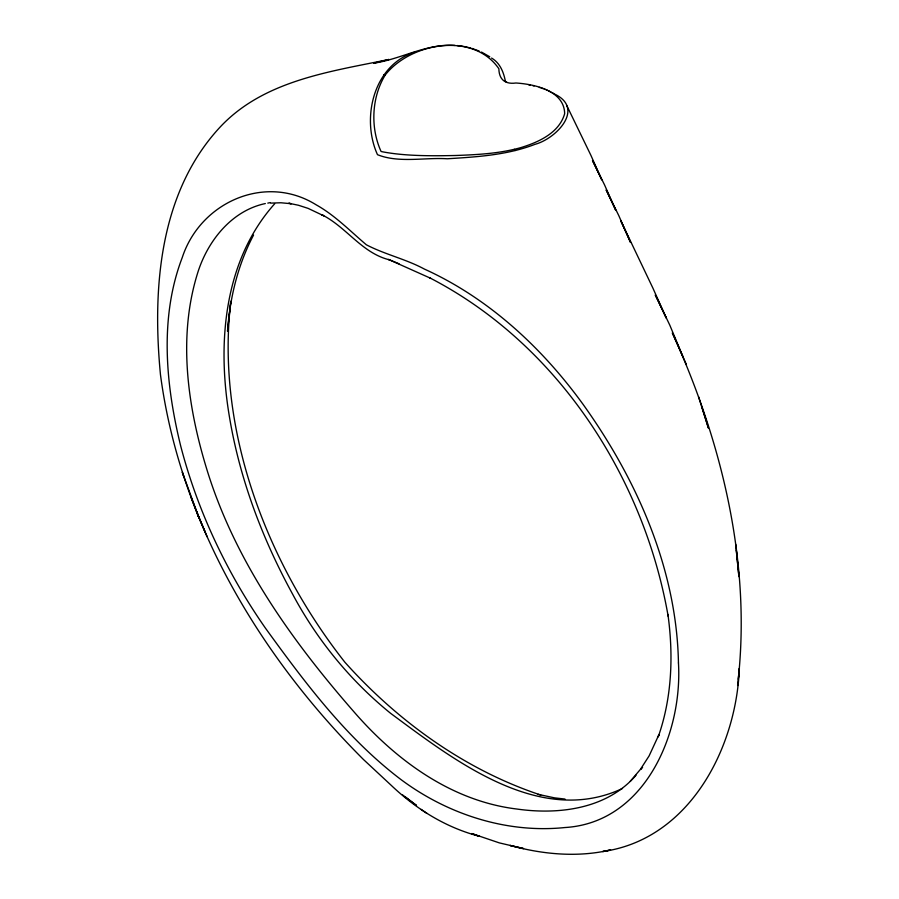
<?xml version="1.0" encoding="UTF-8"?>
<svg xmlns="http://www.w3.org/2000/svg" width="899" height="899" viewBox="0 0 899 899"><rect width="100%" height="100%" fill="white"/><g stroke="black" fill="none" stroke-linecap="round" stroke-linejoin="round"><path stroke-width="1.35" d="M737.63 685.521L739.36 668.44C736.281 748.395 689.286 839.441 602.701 851.544L610.59 849.937C577.484 857.702 542.625 854.376 510.081 845.442L523.544 848.566L499.35 842.891L471.717 833.542L479.617 836.351C446.016 827.676 416.158 809.111 391.189 785.299L363.556 759.588C259.553 655.865 179.856 521.847 160.46 374.625C152.291 289.736 158.954 193.218 219.704 127.512C263.261 80.517 329.618 71.74 388.997 59.458L373.624 63.211C400.976 59.244 426.62 43.366 454.928 45.411M738.248 679.239C751.002 560.448 721.324 440.622 672.34 332.9L686.386 364.5M253.552 235.066C237.864 264.755 229.863 297.872 227.526 331.237L230.807 301.255C215.715 429.014 266.318 562.504 344.924 662.282C397.819 721.335 465.143 769.994 540.76 795.042M380.94 151.178C370.219 127.433 371.635 97.092 385.278 74.932C410.764 42.534 473.413 31.656 498.866 68.751C499.046 79.46 505.103 84.54 515.947 83C534.658 84.225 564.302 90.63 564.662 113.667C559.245 132.962 538.512 142.222 520.802 147.627C499.653 153.572 477.56 154.695 455.726 155.493C431.531 155.988 404.471 156.19 381.401 151.583M554.986 94.26C585.058 108.936 555.908 138.772 535.051 144.312C507.16 155.145 476.83 156.92 447.275 158.775C424.867 157.303 398.853 163.303 377.49 154.684C361.027 118.477 373.377 65.177 414.608 52.198M383.637 74.92L385.3 74.909M640.998 769.398L642.583 767.33M630.334 781.209L640.358 769.432L649.089 755.935L658.933 734.652L658.225 736.843C672.014 697.703 673.531 655.247 667.923 614.399L668.137 616.085C643.763 476.582 557.234 343.699 429.902 277.915L430.655 278.285L388.503 259.429L399.055 263.8M274.689 203.77C223.39 261.103 217.041 344.407 229.503 417.226C239.876 479.549 262.632 539.366 292.894 594.666C317.246 640.245 350.621 680.948 390.795 713.469C454.231 760.228 539.625 827.26 622.479 788.479M636.009 775.286C606.881 809.066 558.717 814.977 516.97 809.044C451.489 801.121 395.818 760.206 353.667 711.491C291.13 639.897 234.504 560.38 206.545 468.435C187.206 405.011 177.474 334.776 198.465 270.442C208.804 239.628 232.29 210.546 265.329 203.556M267.801 203.095L270.273 202.623M270.723 203.107L280.926 202.769L291.298 203.725L288.77 203.241L298.434 205.253L308.087 208.366L323.797 215.816L321.662 214.647C346.329 226.818 361.87 253.147 389.469 259.833M457.108 45.557L462.828 46.287M564.977 799.054L554.514 797.863L538.096 794.334M463.536 46.411L470.379 47.962M528.736 84.798L530.107 85.057M532.792 85.63L534.118 85.944M471.694 48.344L479.178 51.041M539.265 87.36L540.513 87.765M541.737 88.181L542.951 88.608M544.142 89.046L545.322 89.507M546.48 89.979L547.615 90.462M506.778 82.236L505.688 81.618M548.738 90.968L550.907 92.013M481.493 52.075L489.764 56.772M551.964 92.552L553.998 93.676M421.058 809.37L426.935 813.426M491.584 58.064C500.204 63.065 503.687 72.426 505.407 81.371M405.707 797.278L416.518 805.482L402.662 794.974M514.43 149.301L515.093 150.56M566.909 105.846L590.991 155.516L601.802 179.879L592.486 160.539L604.544 184.891L615.826 210.433L606.173 189.936L618.77 215.58L630.525 242.393L620.816 220.828L652.966 288.242L666.294 318.055L655.292 294.951L669.834 325.224L682.779 356.319M207.118 536.714L196.735 512.093L205.084 531.893M191.071 497.405L198.724 517.105L182.317 472.312L184.171 477.672M698.568 396.729L708.423 428.07L701.557 406.112M735.719 544.266L738.933 576.664L736.303 550.278M678.453 662.968C682.656 733.899 644.65 822.81 564.875 827.541C506.497 833.575 447.241 814.202 400.594 779.276C346.351 738.045 304.997 682.757 265.351 628.019C226.818 572.73 197.477 510.834 180.575 445.533C165.697 384.502 159.303 317.459 182.261 257.519C200.387 201.972 265.497 173.237 316.111 204.792C334.979 215.31 350.048 230.987 366.387 244.809C384.941 254.484 405.932 259.092 424.429 269.093C488.584 298.176 541.771 347.475 582.867 404.067C636.908 479.504 676.722 569.056 678.453 662.968"/></g></svg>
